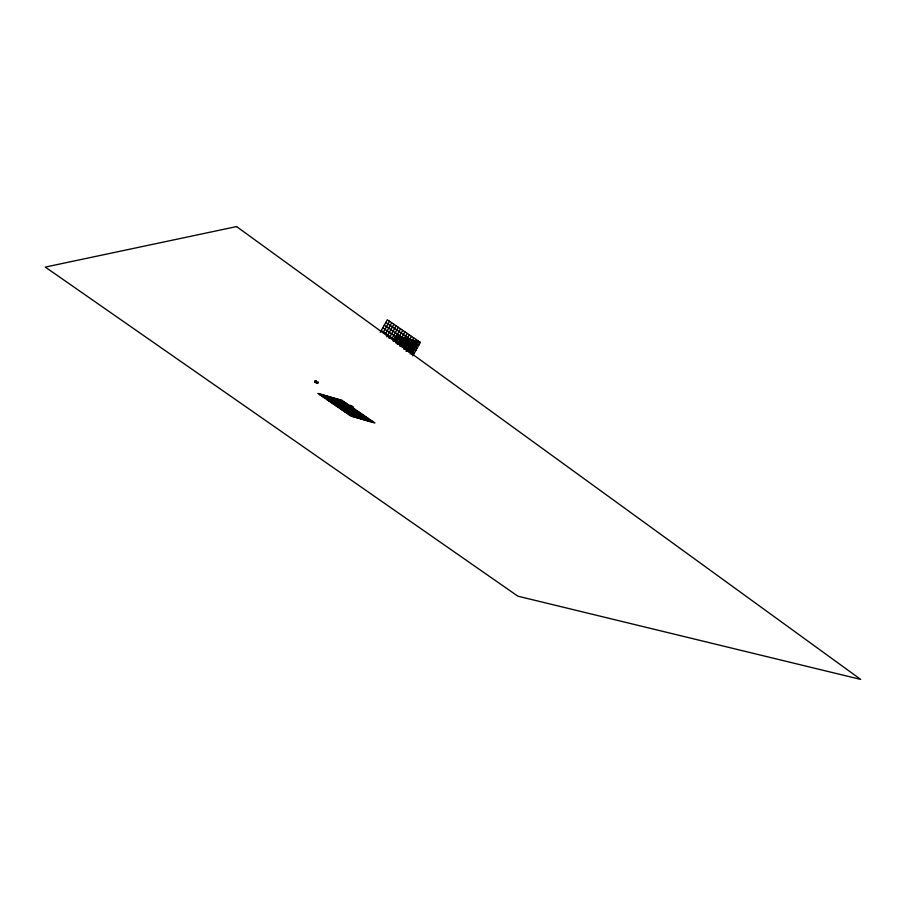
<?xml version="1.0" encoding="UTF-8"?>
<svg xmlns="http://www.w3.org/2000/svg" width="906" height="906" viewBox="0 0 906 906"><rect width="100%" height="100%" fill="white"/><g stroke="black" fill="none" stroke-linecap="round" stroke-linejoin="round"><path stroke-width="1.36" d="M317.961 382.106L317.202 383.442L314.609 381.822L314.982 381.154L317.983 382.887L318.368 382.219M314.609 381.822L315.764 380.588M315.786 381.381L316.16 380.713M316.806 383.329L317.983 382.887M335.696 401.177L336.262 400.169M335.933 401.245L336.59 400.078M337.712 400.395L337.055 401.573L339.252 403.079L339.92 401.902M337.292 401.641L337.859 400.633M337.893 402.694L338.459 401.686M338.131 402.762L338.799 401.585M339.501 403.147L340.067 402.139M380.248 332.298L387.315 319.773L420.339 342.411L412.774 355.843M383.465 332.026L389.512 321.279M385.662 333.533L391.72 322.785M347.145 411.188A6.229 5.266 -73.9 0 1 343.691 410.486L344.699 408.697M386.862 336.828L393.917 324.303M344.699 409.897L345.299 410.95L345.956 409.772M348.47 409.376L350.18 410.475M348.776 408.833L350.475 409.931L348.923 408.561M389.059 338.346L396.126 325.809M351.313 407.44L351.981 406.262M353.578 406.726L352.921 407.904L328.878 400.962M392.264 338.063L398.323 327.315M393.464 341.358L400.52 328.821M394.88 341.313L397.904 335.945M395.662 342.876L402.728 330.339M396.477 341.777L399.512 336.398M397.077 344.031L401.109 336.862M397.87 344.382L404.925 331.845M398.674 344.495L402.717 337.326M358.312 417.326L360.067 417.519L362.117 419.297M404.314 337.791L399.773 345.843L415.797 350.475L382.774 327.825M400.067 345.888L407.134 333.351M360.09 417.836L360.905 417.134L363.612 418.481M362.264 419.025L360.509 418.832L327.485 396.182M401.381 346.307L405.922 338.255M402.275 347.394L409.331 334.869M402.977 346.772L407.519 338.719M329.082 396.647L362.298 419.342L363.283 418.697M403.578 349.025L409.127 339.172M404.472 348.912L411.539 336.375M405.175 349.49L410.724 339.637M406.273 350.849L412.332 340.101M406.171 351.313L413.736 337.881M413.929 340.565L407.881 351.313L414.291 353.159L381.256 330.509M408.878 351.924L415.933 339.399M409.478 351.766L415.537 341.03M410.078 354.02L417.134 341.494M411.075 353.442L418.142 340.905M411.675 354.484L418.742 341.947M342.298 405.707L342.898 406.76M355.118 409.41L351.426 408.436L352.513 409.535M420.339 342.411L396.307 335.48L393.272 340.849L417.315 347.791L384.291 325.141M394.79 338.165L418.832 345.095L385.797 322.457M320.067 394.925L344.11 401.856M322.276 396.432L346.307 403.374M324.473 397.938L348.516 404.88M350.112 405.367L351.958 406.001M349.693 405.492L351.302 405.956M349.286 405.628L351.539 406.126M349.523 405.797L351.132 406.262M326.67 399.455L350.713 406.386M331.075 402.468L351.913 408.481M349.24 408.346L350.622 409.353M333.283 403.985L357.326 410.916M335.48 405.492L359.523 412.423M337.689 406.998L361.721 413.94M339.886 408.515L363.929 415.446M342.083 410.022L366.126 416.953M344.291 411.528L368.334 418.47M346.488 413.034L370.531 419.976M348.697 414.552L372.74 421.483M315.379 381.267L317.587 382.774M314.982 381.154L317.179 382.66M315.005 381.936L317.202 383.442M340.305 399.886L373.34 422.536M338.708 399.421L371.732 422.071M337.1 398.957L370.124 421.607M335.503 398.504L368.527 421.143M333.895 398.04L366.919 420.678M332.287 397.575L365.322 420.225M348.629 409.104L350.328 410.203M360.577 417.349L362.955 418.912M330.69 397.111L363.714 419.761M360.248 417.564L362.627 419.127M358.459 417.054L360.667 418.561M325.877 395.729L358.912 418.368M324.28 395.265L357.304 417.904M322.672 394.801L355.707 417.451M321.075 394.337L354.099 416.987M319.467 393.872L352.502 416.522M350.916 409.07A6.229 0.895 29.4 0 1 349.716 406.975M341.29 406.296A6.229 0.895 29.4 0 1 340.101 404.201M343.691 410.486A6.229 0.895 29.4 0 1 342.491 408.391M348.742 411.641A6.229 5.266 -73.9 0 1 345.299 410.95M236.591 226.579L45.3 267.089L517.87 596.182L860.7 679.421L236.591 226.579M341.913 400.35L317.87 393.408L350.894 416.058L374.937 423L341.913 400.35"/></g></svg>
